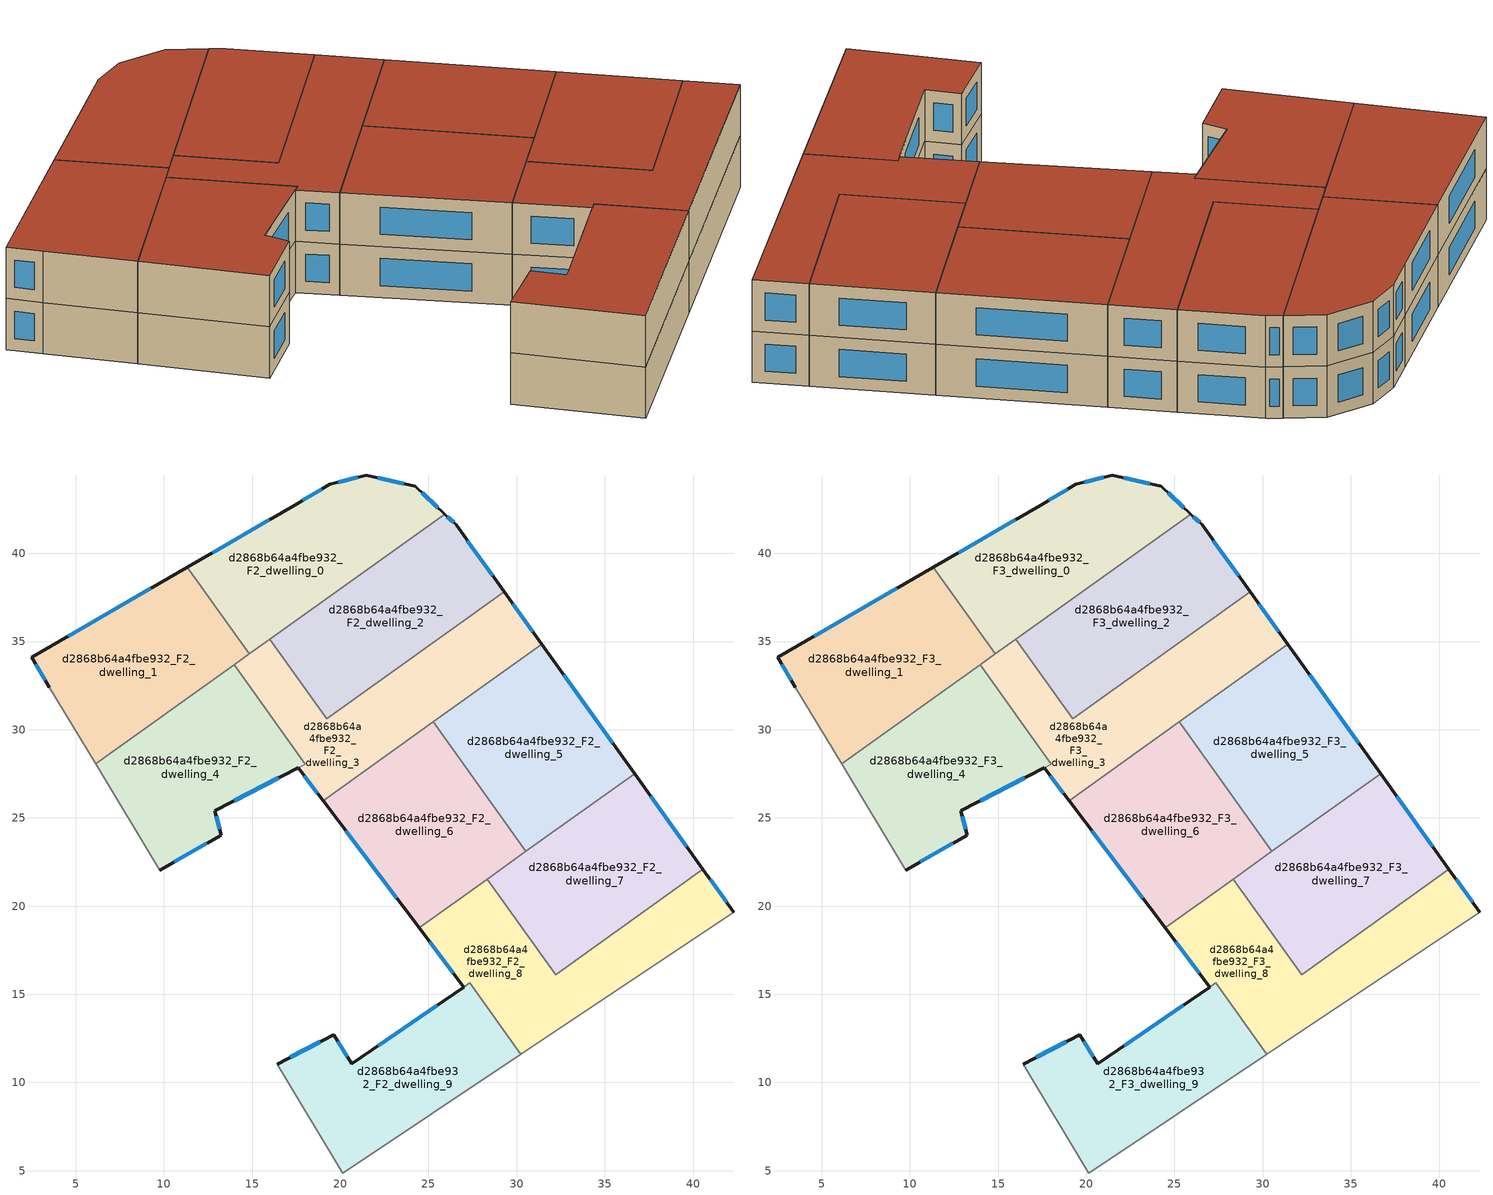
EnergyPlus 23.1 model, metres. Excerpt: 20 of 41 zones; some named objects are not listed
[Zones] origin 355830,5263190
d2868b64a4fbe932_F2_dwelling_0
 floor to d2868b64a4fbe932_F1_dwelling_0 (EU_floor_Construction): 24.25,43.8 25.92,42.23 14.85,34.3 11.33,39.22 17.41,42.74 19.41,43.92 21.48,44.44 z6
 wall outside (EU_wall_Construction): 25.92,42.23 24.25,43.8 21.48,44.44 19.41,43.92 17.41,42.74 11.33,39.22 z6:9
 wall to d2868b64a4fbe932_F2_dwelling_1 (EU_wall_Construction): 11.33,39.22 14.85,34.3 z6:9
 wall to d2868b64a4fbe932_F2_dwelling_2 (EU_wall_Construction): 16.01,35.13 25.92,42.23 z6:9
 wall to d2868b64a4fbe932_F2_dwelling_3 (EU_wall_Construction): 14.85,34.3 16.01,35.13 z6:9
 window (EU_Window_Construction): 25.53,42.6 24.64,43.43 / 15.98,41.91 12.76,40.04 / 18.94,43.64 17.88,43.02 / 20.99,44.32 19.89,44.04 / 23.6,43.95 22.13,44.29 z6.7:8.3
d2868b64a4fbe932_F2_dwelling_1
 floor to d2868b64a4fbe932_F1_dwelling_1 (EU_floor_Construction): 11.33,39.22 14.85,34.3 6.13,28.06 3.51,32.4 2.5,34.1 z6
 wall outside (EU_wall_Construction): 11.33,39.22 2.5,34.1 3.51,32.4 z6:9
 wall adiabatic (EU_wall_Construction): 3.51,32.4 6.13,28.06 z6:9
 wall to d2868b64a4fbe932_F2_dwelling_4 (EU_wall_Construction): 6.13,28.06 13.98,33.68 z6:9
 wall to d2868b64a4fbe932_F2_dwelling_3 (EU_wall_Construction): 13.98,33.68 14.85,34.3 z6:9
 window (EU_Window_Construction): 2.74,33.7 3.28,32.8 / 9.25,38.02 4.57,35.3 z6.7:8.3
d2868b64a4fbe932_F2_dwelling_2
 floor to d2868b64a4fbe932_F1_dwelling_2 (EU_floor_Construction): 26.58,41.62 29.29,37.83 19.23,30.63 16.01,35.13 25.92,42.23 z6
 wall outside (EU_wall_Construction): 29.29,37.83 26.58,41.62 25.92,42.23 z6:9
 wall to d2868b64a4fbe932_F2_dwelling_3 (EU_wall_Construction): 16.01,35.13 19.23,30.63 29.29,37.83 z6:9
 window (EU_Window_Construction): 28.65,38.72 27.21,40.73 / 26.42,41.76 26.08,42.08 z6.7:8.3
d2868b64a4fbe932_F2_dwelling_3
 floor to d2868b64a4fbe932_F1_dwelling_3 (EU_floor_Construction): 29.29,37.83 31.42,34.85 19.02,25.97 17.62,27.84 12.88,25.42 18.01,28.04 13.98,33.68 16.01,35.13 19.23,30.63 z6
 wall outside (EU_wall_Construction): 31.42,34.85 29.29,37.83 / 12.88,25.42 17.62,27.84 19.02,25.97 z6:9
 wall to d2868b64a4fbe932_F2_dwelling_4 (EU_wall_Construction): 13.98,33.68 18.01,28.04 12.88,25.42 z6:9
 wall to d2868b64a4fbe932_F2_dwelling_6 (EU_wall_Construction): 19.02,25.97 25.27,30.45 z6:9
 wall to d2868b64a4fbe932_F2_dwelling_5 (EU_wall_Construction): 25.27,30.45 31.42,34.85 z6:9
 window (EU_Window_Construction): 30.92,35.55 29.79,37.13 / 17.95,27.4 18.69,26.41 / 13.99,25.99 16.51,27.27 z6.7:8.3
d2868b64a4fbe932_F2_dwelling_4
 floor to d2868b64a4fbe932_F1_dwelling_4 (EU_floor_Construction): 13.98,33.68 18.01,28.04 12.88,25.41 13.25,24.02 9.78,22.04 6.13,28.06 z6
 wall outside (EU_wall_Construction): 9.78,22.04 13.25,24.02 12.88,25.41 z6:9
 wall adiabatic (EU_wall_Construction): 6.13,28.06 9.78,22.04 z6:9
 window (EU_Window_Construction): 13.16,24.35 12.97,25.08 / 10.59,22.5 12.44,23.55 z6.7:8.3
d2868b64a4fbe932_F2_dwelling_5
 floor to d2868b64a4fbe932_F1_dwelling_5 (EU_floor_Construction): 31.42,34.85 36.69,27.5 30.53,23.1 25.27,30.45 z6
 wall outside (EU_wall_Construction): 36.69,27.5 31.42,34.85 z6:9
 wall to d2868b64a4fbe932_F2_dwelling_6 (EU_wall_Construction): 25.27,30.45 30.53,23.1 z6:9
 wall to d2868b64a4fbe932_F2_dwelling_7 (EU_wall_Construction): 30.53,23.1 36.69,27.5 z6:9
 window (EU_Window_Construction): 35.45,29.23 32.66,33.12 z6.7:8.3
d2868b64a4fbe932_F2_dwelling_6
 floor to d2868b64a4fbe932_F1_dwelling_6 (EU_floor_Construction): 25.27,30.45 30.53,23.1 24.47,18.76 19.02,25.97 z6
 wall outside (EU_wall_Construction): 19.02,25.97 24.47,18.76 z6:9
 wall to d2868b64a4fbe932_F2_dwelling_8 (EU_wall_Construction): 24.47,18.76 28.33,21.53 z6:9
 wall to d2868b64a4fbe932_F2_dwelling_7 (EU_wall_Construction): 28.33,21.53 30.53,23.1 z6:9
 window (EU_Window_Construction): 20.3,24.28 23.19,20.46 z6.7:8.3
d2868b64a4fbe932_F2_dwelling_7
 floor to d2868b64a4fbe932_F1_dwelling_7 (EU_floor_Construction): 36.69,27.5 40.56,22.1 32.21,16.12 28.33,21.53 z6
 wall outside (EU_wall_Construction): 40.56,22.1 36.69,27.5 z6:9
 wall to d2868b64a4fbe932_F2_dwelling_8 (EU_wall_Construction): 28.33,21.53 32.21,16.12 40.56,22.1 z6:9
 window (EU_Window_Construction): 39.65,23.37 37.6,26.23 z6.7:8.3
d2868b64a4fbe932_F2_dwelling_8
 floor to d2868b64a4fbe932_F1_dwelling_8 (EU_floor_Construction): 40.56,22.1 42.32,19.64 30.24,11.6 27.35,15.64 27,15.41 24.47,18.76 28.33,21.53 32.21,16.12 z6
 wall outside (EU_wall_Construction): 42.32,19.64 40.56,22.1 / 24.47,18.76 27,15.41 z6:9
 wall adiabatic (EU_wall_Construction): 30.24,11.6 42.32,19.64 z6:9
 wall to d2868b64a4fbe932_F2_dwelling_9 (EU_wall_Construction): 27,15.41 27.35,15.64 30.24,11.6 z6:9
 window (EU_Window_Construction): 41.91,20.22 40.97,21.52 / 25.06,17.97 26.41,16.19 z6.7:8.3
d2868b64a4fbe932_F2_dwelling_9
 floor to d2868b64a4fbe932_F1_dwelling_9 (EU_floor_Construction): 27.35,15.64 30.24,11.6 20.15,4.87 16.42,11.03 19.63,12.72 20.65,11.07 20.66,11.06 z6
 wall outside (EU_wall_Construction): 27,15.4 20.66,11.06 20.65,11.07 19.63,12.72 16.42,11.03 z6:9
 wall adiabatic (EU_wall_Construction): 16.42,11.03 20.15,4.87 30.24,11.6 z6:9
 window (EU_Window_Construction): 18.87,12.32 17.17,11.43 / 20.41,11.46 19.87,12.33 / 25.51,14.38 22.15,12.08 z6.7:8.3
d2868b64a4fbe932_F3_dwelling_0
 floor to d2868b64a4fbe932_F2_dwelling_0 (EU_floor_Construction): 24.25,43.8 25.92,42.23 14.85,34.3 11.33,39.22 17.41,42.74 19.41,43.92 21.48,44.44 z9
 wall outside (EU_wall_Construction): 25.92,42.23 24.25,43.8 21.48,44.44 19.41,43.92 17.41,42.74 11.33,39.22 z9:12
 wall to d2868b64a4fbe932_F3_dwelling_1 (EU_wall_Construction): 11.33,39.22 14.85,34.3 z9:12
 wall to d2868b64a4fbe932_F3_dwelling_2 (EU_wall_Construction): 16.01,35.13 25.92,42.23 z9:12
 wall to d2868b64a4fbe932_F3_dwelling_3 (EU_wall_Construction): 14.85,34.3 16.01,35.13 z9:12
 window (EU_Window_Construction): 25.53,42.6 24.64,43.43 / 15.98,41.91 12.76,40.04 / 18.94,43.64 17.88,43.02 / 20.99,44.32 19.89,44.04 / 23.6,43.95 22.13,44.29 z9.7:11.3
 roof outside (EU_roof_Construction): 25.92,42.23 24.25,43.8 21.48,44.44 19.41,43.92 17.41,42.74 11.33,39.22 14.85,34.3 z12
d2868b64a4fbe932_F3_dwelling_1
 floor to d2868b64a4fbe932_F2_dwelling_1 (EU_floor_Construction): 11.33,39.22 14.85,34.3 6.13,28.06 3.51,32.4 2.5,34.1 z9
 wall outside (EU_wall_Construction): 11.33,39.22 2.5,34.1 3.51,32.4 z9:12
 wall adiabatic (EU_wall_Construction): 3.51,32.4 6.13,28.06 z9:12
 wall to d2868b64a4fbe932_F3_dwelling_4 (EU_wall_Construction): 6.13,28.06 13.98,33.68 z9:12
 wall to d2868b64a4fbe932_F3_dwelling_3 (EU_wall_Construction): 13.98,33.68 14.85,34.3 z9:12
 window (EU_Window_Construction): 2.74,33.7 3.28,32.8 / 9.25,38.02 4.57,35.3 z9.7:11.3
 roof outside (EU_roof_Construction): 14.85,34.3 11.33,39.22 2.5,34.1 3.51,32.4 6.13,28.06 z12
d2868b64a4fbe932_F3_dwelling_2
 floor to d2868b64a4fbe932_F2_dwelling_2 (EU_floor_Construction): 26.58,41.62 29.29,37.83 19.23,30.63 16.01,35.13 25.92,42.23 z9
 wall outside (EU_wall_Construction): 29.29,37.83 26.58,41.62 25.92,42.23 z9:12
 wall to d2868b64a4fbe932_F3_dwelling_3 (EU_wall_Construction): 16.01,35.13 19.23,30.63 29.29,37.83 z9:12
 window (EU_Window_Construction): 28.65,38.72 27.21,40.73 / 26.42,41.76 26.08,42.08 z9.7:11.3
 roof outside (EU_roof_Construction): 29.29,37.83 26.58,41.62 25.92,42.23 16.01,35.13 19.23,30.63 z12
d2868b64a4fbe932_F3_dwelling_3
 floor to d2868b64a4fbe932_F2_dwelling_3 (EU_floor_Construction): 29.29,37.83 31.42,34.85 19.02,25.97 17.62,27.84 12.88,25.42 18.01,28.04 13.98,33.68 16.01,35.13 19.23,30.63 z9
 wall outside (EU_wall_Construction): 31.42,34.85 29.29,37.83 / 12.88,25.42 17.62,27.84 19.02,25.97 z9:12
 wall to d2868b64a4fbe932_F3_dwelling_4 (EU_wall_Construction): 13.98,33.68 18.01,28.04 12.88,25.42 z9:12
 wall to d2868b64a4fbe932_F3_dwelling_6 (EU_wall_Construction): 19.02,25.97 25.27,30.45 z9:12
 wall to d2868b64a4fbe932_F3_dwelling_5 (EU_wall_Construction): 25.27,30.45 31.42,34.85 z9:12
 window (EU_Window_Construction): 30.92,35.55 29.79,37.13 / 17.95,27.4 18.69,26.41 / 13.99,25.99 16.51,27.27 z9.7:11.3
 roof outside (EU_roof_Construction): 31.42,34.85 29.29,37.83 19.23,30.63 16.01,35.13 13.98,33.68 18.01,28.04 12.88,25.42 17.62,27.84 19.02,25.97 z12
d2868b64a4fbe932_F3_dwelling_4
 floor to d2868b64a4fbe932_F2_dwelling_4 (EU_floor_Construction): 13.98,33.68 18.01,28.04 12.88,25.41 13.25,24.02 9.78,22.04 6.13,28.06 z9
 wall outside (EU_wall_Construction): 9.78,22.04 13.25,24.02 12.88,25.41 z9:12
 wall adiabatic (EU_wall_Construction): 6.13,28.06 9.78,22.04 z9:12
 window (EU_Window_Construction): 13.16,24.35 12.97,25.08 / 10.59,22.5 12.44,23.55 z9.7:11.3
 roof outside (EU_roof_Construction): 13.25,24.02 12.88,25.41 18.01,28.04 13.98,33.68 6.13,28.06 9.78,22.04 z12
d2868b64a4fbe932_F3_dwelling_5
 floor to d2868b64a4fbe932_F2_dwelling_5 (EU_floor_Construction): 31.42,34.85 36.69,27.5 30.53,23.1 25.27,30.45 z9
 wall outside (EU_wall_Construction): 36.69,27.5 31.42,34.85 z9:12
 wall to d2868b64a4fbe932_F3_dwelling_6 (EU_wall_Construction): 25.27,30.45 30.53,23.1 z9:12
 wall to d2868b64a4fbe932_F3_dwelling_7 (EU_wall_Construction): 30.53,23.1 36.69,27.5 z9:12
 window (EU_Window_Construction): 35.45,29.23 32.66,33.12 z9.7:11.3
 roof outside (EU_roof_Construction): 36.69,27.5 31.42,34.85 25.27,30.45 30.53,23.1 z12
d2868b64a4fbe932_F3_dwelling_6
 floor to d2868b64a4fbe932_F2_dwelling_6 (EU_floor_Construction): 25.27,30.45 30.53,23.1 24.47,18.76 19.02,25.97 z9
 wall outside (EU_wall_Construction): 19.02,25.97 24.47,18.76 z9:12
 wall to d2868b64a4fbe932_F3_dwelling_8 (EU_wall_Construction): 24.47,18.76 28.33,21.53 z9:12
 wall to d2868b64a4fbe932_F3_dwelling_7 (EU_wall_Construction): 28.33,21.53 30.53,23.1 z9:12
 window (EU_Window_Construction): 20.3,24.28 23.19,20.46 z9.7:11.3
 roof outside (EU_roof_Construction): 30.53,23.1 25.27,30.45 19.02,25.97 24.47,18.76 z12
d2868b64a4fbe932_F3_dwelling_7
 floor to d2868b64a4fbe932_F2_dwelling_7 (EU_floor_Construction): 36.69,27.5 40.56,22.1 32.21,16.12 28.33,21.53 z9
 wall outside (EU_wall_Construction): 40.56,22.1 36.69,27.5 z9:12
 wall to d2868b64a4fbe932_F3_dwelling_8 (EU_wall_Construction): 28.33,21.53 32.21,16.12 40.56,22.1 z9:12
 window (EU_Window_Construction): 39.65,23.37 37.6,26.23 z9.7:11.3
 roof outside (EU_roof_Construction): 40.56,22.1 36.69,27.5 28.33,21.53 32.21,16.12 z12
d2868b64a4fbe932_F3_dwelling_8
 floor to d2868b64a4fbe932_F2_dwelling_8 (EU_floor_Construction): 40.56,22.1 42.32,19.64 30.24,11.6 27.35,15.64 27,15.41 24.47,18.76 28.33,21.53 32.21,16.12 z9
 wall outside (EU_wall_Construction): 42.32,19.64 40.56,22.1 / 24.47,18.76 27,15.41 z9:12
 wall adiabatic (EU_wall_Construction): 30.24,11.6 42.32,19.64 z9:12
 wall to d2868b64a4fbe932_F3_dwelling_9 (EU_wall_Construction): 27,15.41 27.35,15.64 30.24,11.6 z9:12
 window (EU_Window_Construction): 41.91,20.22 40.97,21.52 / 25.06,17.97 26.41,16.19 z9.7:11.3
 roof outside (EU_roof_Construction): 42.32,19.64 40.56,22.1 32.21,16.12 28.33,21.53 24.47,18.76 27,15.41 27.35,15.64 30.24,11.6 z12
d2868b64a4fbe932_F3_dwelling_9
 floor to d2868b64a4fbe932_F2_dwelling_9 (EU_floor_Construction): 27.35,15.64 30.24,11.6 20.15,4.87 16.42,11.03 19.63,12.72 20.65,11.07 20.66,11.06 z9
 wall outside (EU_wall_Construction): 27,15.4 20.66,11.06 20.65,11.07 19.63,12.72 16.42,11.03 z9:12
 wall adiabatic (EU_wall_Construction): 16.42,11.03 20.15,4.87 30.24,11.6 z9:12
 window (EU_Window_Construction): 18.87,12.32 17.17,11.43 / 20.41,11.46 19.87,12.33 / 25.51,14.38 22.15,12.08 z9.7:11.3
 roof outside (EU_roof_Construction): 30.24,11.6 27.35,15.64 20.66,11.06 20.65,11.07 19.63,12.72 16.42,11.03 20.15,4.87 z12
[Building]
EU S2 Campaign: North Axis=0; Terrain=City; Solar Distribution=FullExterior
[Site:Location]
Budapest.Ferenc.Liszt.Intl.AP: Latitude=47.437; Longitude=19.256; Time Zone=1; Elevation=185
[SizingPeriod:WeatherFileDays]
AnnualSizingPeriod: Begin Month=1; Begin Day of Month=1; End Month=12; End Day of Month=31; Day of Week for Start Day=Monday; Use Weather File Daylight Saving Period=No; Use Weather File Rain and Snow Indicators=No
[MATERIAL]
EU_InternalMass_Material: Roughness=MediumRough; Thickness=0.1; Conductivity=1; Density=1800; Specific Heat=900; Thermal Absorptance=0.9; Solar Absorptance=0.7; Visible Absorptance=0.7
[MATERIAL:NOMASS] Roughness=MediumRough; Thermal Absorptance=0.9; Solar Absorptance=0.7; Visible Absorptance=0.7
Name | Thermal Resistance
EU_wall_NoMass | 0.832559
EU_roof_NoMass | 1.39638
EU_floor_NoMass | 0.872794
[WINDOWMATERIAL:SIMPLEGLAZINGSYSTEM]
EU_Window_SimpleGlazing: UFactor=2.79869; Solar Heat Gain Coefficient=0.75; Visible Transmittance=0.75
[CONSTRUCTION]
EU_wall_Construction: EU_wall_NoMass
EU_roof_Construction: EU_roof_NoMass
EU_floor_Construction: EU_floor_NoMass
EU_Window_Construction: EU_Window_SimpleGlazing
EU_InternalMass_Construction: EU_InternalMass_Material
[ZONE] Type=1; Multiplier=1; Ceiling Height=autocalculate; Floor Area=autocalculate; Part of Total Floor Area=Yes
Name | Volume
d2868b64a4fbe932_F2_dwelling_0; d2868b64a4fbe932_F3_dwelling_0 | 205.08
d2868b64a4fbe932_F2_dwelling_1; d2868b64a4fbe932_F3_dwelling_1 | 205.097
d2868b64a4fbe932_F2_dwelling_2; d2868b64a4fbe932_F3_dwelling_2 | 205.108
d2868b64a4fbe932_F2_dwelling_3; d2868b64a4fbe932_F3_dwelling_3 | 207.945
d2868b64a4fbe932_F2_dwelling_4; d2868b64a4fbe932_F3_dwelling_4 | 202.24
d2868b64a4fbe932_F2_dwelling_5; d2868b64a4fbe932_F3_dwelling_5 | 205.088
d2868b64a4fbe932_F2_dwelling_6; d2868b64a4fbe932_F3_dwelling_6 | 205.091
d2868b64a4fbe932_F2_dwelling_7; d2868b64a4fbe932_F3_dwelling_7 | 205.098
d2868b64a4fbe932_F2_dwelling_8; d2868b64a4fbe932_F3_dwelling_8 | 211.065
d2868b64a4fbe932_F2_dwelling_9; d2868b64a4fbe932_F3_dwelling_9 | 199.111
[INTERNALMASS] Construction=EU_InternalMass_Construction
Name | Zone or ZoneList | Surface Area
d2868b64a4fbe932_F2_dwelling_0_EU_InternalMass | d2868b64a4fbe932_F2_dwelling_0 | 68.3608
d2868b64a4fbe932_F2_dwelling_1_EU_InternalMass | d2868b64a4fbe932_F2_dwelling_1 | 68.3654
d2868b64a4fbe932_F2_dwelling_2_EU_InternalMass | d2868b64a4fbe932_F2_dwelling_2 | 68.37
d2868b64a4fbe932_F2_dwelling_3_EU_InternalMass | d2868b64a4fbe932_F2_dwelling_3 | 69.3286
d2868b64a4fbe932_F2_dwelling_4_EU_InternalMass | d2868b64a4fbe932_F2_dwelling_4 | 67.3883
d2868b64a4fbe932_F2_dwelling_5_EU_InternalMass | d2868b64a4fbe932_F2_dwelling_5 | 68.3634
d2868b64a4fbe932_F2_dwelling_6_EU_InternalMass | d2868b64a4fbe932_F2_dwelling_6 | 68.3643
d2868b64a4fbe932_F2_dwelling_7_EU_InternalMass | d2868b64a4fbe932_F2_dwelling_7 | 68.3647
d2868b64a4fbe932_F2_dwelling_8_EU_InternalMass | d2868b64a4fbe932_F2_dwelling_8 | 70.3553
d2868b64a4fbe932_F2_dwelling_9_EU_InternalMass | d2868b64a4fbe932_F2_dwelling_9 | 66.3674
d2868b64a4fbe932_F3_dwelling_0_EU_InternalMass | d2868b64a4fbe932_F3_dwelling_0 | 68.3608
d2868b64a4fbe932_F3_dwelling_1_EU_InternalMass | d2868b64a4fbe932_F3_dwelling_1 | 68.3654
d2868b64a4fbe932_F3_dwelling_2_EU_InternalMass | d2868b64a4fbe932_F3_dwelling_2 | 68.37
d2868b64a4fbe932_F3_dwelling_3_EU_InternalMass | d2868b64a4fbe932_F3_dwelling_3 | 69.3286
d2868b64a4fbe932_F3_dwelling_4_EU_InternalMass | d2868b64a4fbe932_F3_dwelling_4 | 67.3883
d2868b64a4fbe932_F3_dwelling_5_EU_InternalMass | d2868b64a4fbe932_F3_dwelling_5 | 68.3634
d2868b64a4fbe932_F3_dwelling_6_EU_InternalMass | d2868b64a4fbe932_F3_dwelling_6 | 68.3643
d2868b64a4fbe932_F3_dwelling_7_EU_InternalMass | d2868b64a4fbe932_F3_dwelling_7 | 68.3647
d2868b64a4fbe932_F3_dwelling_8_EU_InternalMass | d2868b64a4fbe932_F3_dwelling_8 | 70.3553
d2868b64a4fbe932_F3_dwelling_9_EU_InternalMass | d2868b64a4fbe932_F3_dwelling_9 | 66.3674
[OTHEREQUIPMENT] Fuel Type=Electricity; Design Level Calculation Method=Watts/Area; Power per Zone Floor Area=1; Fraction Latent=0; Fraction Radiant=0; Fraction Lost=0; Carbon Dioxide Generation Rate=0; EndUse Subcategory=EU_Step8_InternalGains
Name | Zone or ZoneList or Space or SpaceList | Schedule
EU_Step8_InternalGain_d2868b64a4fbe932_F2_dwelling_0_f000 | d2868b64a4fbe932_F2_dwelling_0 | EU_Step8_GainSchedule_d2868b64a4fbe932_F2_dwelling_0_f000
EU_Step8_InternalGain_d2868b64a4fbe932_F2_dwelling_1_f000 | d2868b64a4fbe932_F2_dwelling_1 | EU_Step8_GainSchedule_d2868b64a4fbe932_F2_dwelling_1_f000
EU_Step8_InternalGain_d2868b64a4fbe932_F2_dwelling_2_f000 | d2868b64a4fbe932_F2_dwelling_2 | EU_Step8_GainSchedule_d2868b64a4fbe932_F2_dwelling_2_f000
EU_Step8_InternalGain_d2868b64a4fbe932_F2_dwelling_3_f000 | d2868b64a4fbe932_F2_dwelling_3 | EU_Step8_GainSchedule_d2868b64a4fbe932_F2_dwelling_3_f000
EU_Step8_InternalGain_d2868b64a4fbe932_F2_dwelling_4_f000 | d2868b64a4fbe932_F2_dwelling_4 | EU_Step8_GainSchedule_d2868b64a4fbe932_F2_dwelling_4_f000
EU_Step8_InternalGain_d2868b64a4fbe932_F2_dwelling_5_f000 | d2868b64a4fbe932_F2_dwelling_5 | EU_Step8_GainSchedule_d2868b64a4fbe932_F2_dwelling_5_f000
EU_Step8_InternalGain_d2868b64a4fbe932_F2_dwelling_6_f000 | d2868b64a4fbe932_F2_dwelling_6 | EU_Step8_GainSchedule_d2868b64a4fbe932_F2_dwelling_6_f000
EU_Step8_InternalGain_d2868b64a4fbe932_F2_dwelling_7_f000 | d2868b64a4fbe932_F2_dwelling_7 | EU_Step8_GainSchedule_d2868b64a4fbe932_F2_dwelling_7_f000
EU_Step8_InternalGain_d2868b64a4fbe932_F2_dwelling_8_f000 | d2868b64a4fbe932_F2_dwelling_8 | EU_Step8_GainSchedule_d2868b64a4fbe932_F2_dwelling_8_f000
EU_Step8_InternalGain_d2868b64a4fbe932_F2_dwelling_9_f000 | d2868b64a4fbe932_F2_dwelling_9 | EU_Step8_GainSchedule_d2868b64a4fbe932_F2_dwelling_9_f000
EU_Step8_InternalGain_d2868b64a4fbe932_F3_dwelling_0_f000 | d2868b64a4fbe932_F3_dwelling_0 | EU_Step8_GainSchedule_d2868b64a4fbe932_F3_dwelling_0_f000
EU_Step8_InternalGain_d2868b64a4fbe932_F3_dwelling_1_f000 | d2868b64a4fbe932_F3_dwelling_1 | EU_Step8_GainSchedule_d2868b64a4fbe932_F3_dwelling_1_f000
EU_Step8_InternalGain_d2868b64a4fbe932_F3_dwelling_2_f000 | d2868b64a4fbe932_F3_dwelling_2 | EU_Step8_GainSchedule_d2868b64a4fbe932_F3_dwelling_2_f000
EU_Step8_InternalGain_d2868b64a4fbe932_F3_dwelling_3_f000 | d2868b64a4fbe932_F3_dwelling_3 | EU_Step8_GainSchedule_d2868b64a4fbe932_F3_dwelling_3_f000
EU_Step8_InternalGain_d2868b64a4fbe932_F3_dwelling_4_f000 | d2868b64a4fbe932_F3_dwelling_4 | EU_Step8_GainSchedule_d2868b64a4fbe932_F3_dwelling_4_f000
EU_Step8_InternalGain_d2868b64a4fbe932_F3_dwelling_5_f000 | d2868b64a4fbe932_F3_dwelling_5 | EU_Step8_GainSchedule_d2868b64a4fbe932_F3_dwelling_5_f000
EU_Step8_InternalGain_d2868b64a4fbe932_F3_dwelling_6_f000 | d2868b64a4fbe932_F3_dwelling_6 | EU_Step8_GainSchedule_d2868b64a4fbe932_F3_dwelling_6_f000
EU_Step8_InternalGain_d2868b64a4fbe932_F3_dwelling_7_f000 | d2868b64a4fbe932_F3_dwelling_7 | EU_Step8_GainSchedule_d2868b64a4fbe932_F3_dwelling_7_f000
EU_Step8_InternalGain_d2868b64a4fbe932_F3_dwelling_8_f000 | d2868b64a4fbe932_F3_dwelling_8 | EU_Step8_GainSchedule_d2868b64a4fbe932_F3_dwelling_8_f000
EU_Step8_InternalGain_d2868b64a4fbe932_F3_dwelling_9_f000 | d2868b64a4fbe932_F3_dwelling_9 | EU_Step8_GainSchedule_d2868b64a4fbe932_F3_dwelling_9_f000
[ZONEVENTILATION:DESIGNFLOWRATE] Schedule=EU_AlwaysOn; Design Flow Rate Calculation Method=AirChanges/Hour; Air Changes per Hour=0.475469; Ventilation Type=Natural; Fan Pressure Rise=0; Fan Total Efficiency=1; Constant Term Coefficient=1; Temperature Term Coefficient=0; Velocity Term Coefficient=0; Velocity Squared Term Coefficient=0; Minimum Indoor Temperature=-100; Maximum Indoor Temperature=100; Delta Temperature=-100; Minimum Outdoor Temperature=-100; Maximum Outdoor Temperature=100; Maximum Wind Speed=40
Name | Zone or ZoneList or Space or SpaceList
EU_ConstantAir_d2868b64a4fbe932_F2_dwelling_0 | d2868b64a4fbe932_F2_dwelling_0
EU_ConstantAir_d2868b64a4fbe932_F2_dwelling_1 | d2868b64a4fbe932_F2_dwelling_1
EU_ConstantAir_d2868b64a4fbe932_F2_dwelling_2 | d2868b64a4fbe932_F2_dwelling_2
EU_ConstantAir_d2868b64a4fbe932_F2_dwelling_3 | d2868b64a4fbe932_F2_dwelling_3
EU_ConstantAir_d2868b64a4fbe932_F2_dwelling_4 | d2868b64a4fbe932_F2_dwelling_4
EU_ConstantAir_d2868b64a4fbe932_F2_dwelling_5 | d2868b64a4fbe932_F2_dwelling_5
EU_ConstantAir_d2868b64a4fbe932_F2_dwelling_6 | d2868b64a4fbe932_F2_dwelling_6
EU_ConstantAir_d2868b64a4fbe932_F2_dwelling_7 | d2868b64a4fbe932_F2_dwelling_7
EU_ConstantAir_d2868b64a4fbe932_F2_dwelling_8 | d2868b64a4fbe932_F2_dwelling_8
EU_ConstantAir_d2868b64a4fbe932_F2_dwelling_9 | d2868b64a4fbe932_F2_dwelling_9
EU_ConstantAir_d2868b64a4fbe932_F3_dwelling_0 | d2868b64a4fbe932_F3_dwelling_0
EU_ConstantAir_d2868b64a4fbe932_F3_dwelling_1 | d2868b64a4fbe932_F3_dwelling_1
EU_ConstantAir_d2868b64a4fbe932_F3_dwelling_2 | d2868b64a4fbe932_F3_dwelling_2
EU_ConstantAir_d2868b64a4fbe932_F3_dwelling_3 | d2868b64a4fbe932_F3_dwelling_3
EU_ConstantAir_d2868b64a4fbe932_F3_dwelling_4 | d2868b64a4fbe932_F3_dwelling_4
EU_ConstantAir_d2868b64a4fbe932_F3_dwelling_5 | d2868b64a4fbe932_F3_dwelling_5
EU_ConstantAir_d2868b64a4fbe932_F3_dwelling_6 | d2868b64a4fbe932_F3_dwelling_6
EU_ConstantAir_d2868b64a4fbe932_F3_dwelling_7 | d2868b64a4fbe932_F3_dwelling_7
EU_ConstantAir_d2868b64a4fbe932_F3_dwelling_8 | d2868b64a4fbe932_F3_dwelling_8
EU_ConstantAir_d2868b64a4fbe932_F3_dwelling_9 | d2868b64a4fbe932_F3_dwelling_9
[HVACTEMPLATE:ZONE:IDEALLOADSAIRSYSTEM] System Availability Schedule=EU_AlwaysOn; Maximum Heating Supply Air Temperature=50; Minimum Cooling Supply Air Temperature=13; Maximum Heating Supply Air Humidity Ratio=0.0156; Minimum Cooling Supply Air Humidity Ratio=0.0077; Heating Limit=NoLimit; Cooling Limit=NoLimit; Heating Availability Schedule=EU_AlwaysOn; Cooling Availability Schedule=EU_CoolingOff; Dehumidification Control Type=ConstantSensibleHeatRatio; Cooling Sensible Heat Ratio=0.7; Dehumidification Setpoint=60; Humidification Control Type=None; Humidification Setpoint=30; Outdoor Air Method=None; Outdoor Air Flow Rate per Person=0.00944; Outdoor Air Flow Rate per Zone Floor Area=0; Outdoor Air Flow Rate per Zone=0; Demand Controlled Ventilation Type=None; Outdoor Air Economizer Type=NoEconomizer; Heat Recovery Type=None; Sensible Heat Recovery Effectiveness=0.7; Latent Heat Recovery Effectiveness=0.65
Name | Template Thermostat
d2868b64a4fbe932_F2_dwelling_0 | EU_HeatOnly_d2868b64a4fbe932_F2_dwelling_0
d2868b64a4fbe932_F2_dwelling_1 | EU_HeatOnly_d2868b64a4fbe932_F2_dwelling_1
d2868b64a4fbe932_F2_dwelling_2 | EU_HeatOnly_d2868b64a4fbe932_F2_dwelling_2
d2868b64a4fbe932_F2_dwelling_3 | EU_HeatOnly_d2868b64a4fbe932_F2_dwelling_3
d2868b64a4fbe932_F2_dwelling_4 | EU_HeatOnly_d2868b64a4fbe932_F2_dwelling_4
d2868b64a4fbe932_F2_dwelling_5 | EU_HeatOnly_d2868b64a4fbe932_F2_dwelling_5
d2868b64a4fbe932_F2_dwelling_6 | EU_HeatOnly_d2868b64a4fbe932_F2_dwelling_6
d2868b64a4fbe932_F2_dwelling_7 | EU_HeatOnly_d2868b64a4fbe932_F2_dwelling_7
d2868b64a4fbe932_F2_dwelling_8 | EU_HeatOnly_d2868b64a4fbe932_F2_dwelling_8
d2868b64a4fbe932_F2_dwelling_9 | EU_HeatOnly_d2868b64a4fbe932_F2_dwelling_9
d2868b64a4fbe932_F3_dwelling_0 | EU_HeatOnly_d2868b64a4fbe932_F3_dwelling_0
d2868b64a4fbe932_F3_dwelling_1 | EU_HeatOnly_d2868b64a4fbe932_F3_dwelling_1
d2868b64a4fbe932_F3_dwelling_2 | EU_HeatOnly_d2868b64a4fbe932_F3_dwelling_2
d2868b64a4fbe932_F3_dwelling_3 | EU_HeatOnly_d2868b64a4fbe932_F3_dwelling_3
d2868b64a4fbe932_F3_dwelling_4 | EU_HeatOnly_d2868b64a4fbe932_F3_dwelling_4
d2868b64a4fbe932_F3_dwelling_5 | EU_HeatOnly_d2868b64a4fbe932_F3_dwelling_5
d2868b64a4fbe932_F3_dwelling_6 | EU_HeatOnly_d2868b64a4fbe932_F3_dwelling_6
d2868b64a4fbe932_F3_dwelling_7 | EU_HeatOnly_d2868b64a4fbe932_F3_dwelling_7
d2868b64a4fbe932_F3_dwelling_8 | EU_HeatOnly_d2868b64a4fbe932_F3_dwelling_8
d2868b64a4fbe932_F3_dwelling_9 | EU_HeatOnly_d2868b64a4fbe932_F3_dwelling_9
[SIZING:ZONE] Zone Cooling Design Supply Air Temperature Input Method=SupplyAirTemperature; Zone Cooling Design Supply Air Temperature=13; Zone Heating Design Supply Air Temperature Input Method=SupplyAirTemperature; Zone Heating Design Supply Air Temperature=50; Zone Cooling Design Supply Air Humidity Ratio=0.008; Zone Heating Design Supply Air Humidity Ratio=0.008; Cooling Design Air Flow Method=DesignDay; Cooling Design Air Flow Rate=0; Cooling Minimum Air Flow per Zone Floor Area=0.000762; Cooling Minimum Air Flow=0; Cooling Minimum Air Flow Fraction=0.2; Heating Design Air Flow Method=DesignDay; Heating Design Air Flow Rate=0; Heating Maximum Air Flow per Zone Floor Area=0.002032; Heating Maximum Air Flow=0.141576; Heating Maximum Air Flow Fraction=0.3; Account for Dedicated Outdoor Air System=No; Dedicated Outdoor Air System Control Strategy=NeutralSupplyAir; Dedicated Outdoor Air Low Setpoint Temperature for Design=autosize; Dedicated Outdoor Air High Setpoint Temperature for Design=autosize; Zone Load Sizing Method=Sensible Load Only No Latent Load; Zone Latent Cooling Design Supply Air Humidity Ratio Input Method=HumidityRatioDifference; Zone Cooling Design Supply Air Humidity Ratio Difference=0.005; Zone Latent Heating Design Supply Air Humidity Ratio Input Method=HumidityRatioDifference; Zone Humidification Design Supply Air Humidity Ratio Difference=0.005
d2868b64a4fbe932_F2_dwelling_0; d2868b64a4fbe932_F2_dwelling_1; d2868b64a4fbe932_F2_dwelling_2; d2868b64a4fbe932_F2_dwelling_3; d2868b64a4fbe932_F2_dwelling_4; d2868b64a4fbe932_F2_dwelling_5; d2868b64a4fbe932_F2_dwelling_6; d2868b64a4fbe932_F2_dwelling_7; d2868b64a4fbe932_F2_dwelling_8; d2868b64a4fbe932_F2_dwelling_9; d2868b64a4fbe932_F3_dwelling_0; d2868b64a4fbe932_F3_dwelling_1; d2868b64a4fbe932_F3_dwelling_2; d2868b64a4fbe932_F3_dwelling_3; d2868b64a4fbe932_F3_dwelling_4; d2868b64a4fbe932_F3_dwelling_5; d2868b64a4fbe932_F3_dwelling_6; d2868b64a4fbe932_F3_dwelling_7; d2868b64a4fbe932_F3_dwelling_8; d2868b64a4fbe932_F3_dwelling_9
[SCHEDULE:CONSTANT]
Name | Hourly Value
EU_AlwaysOn | 1
EU_CoolingOff | 0
[SCHEDULE:FILE] Column Number=1; Rows to Skip at Top=0; Number of Hours of Data=8760; Column Separator=Comma; Interpolate to Timestep=No; Minutes per Item=60; Adjust Schedule for Daylight Savings=Yes
Name | File
EU_Step8_GainSchedule_d2868b64a4fbe932_F2_dwelling_0_f000 | ../../schedules/d2868b64a4fbe932/d2868b64a4fbe932_F2_dwelling_0_f000_gain.csv
EU_Step8_GainSchedule_d2868b64a4fbe932_F2_dwelling_1_f000 | ../../schedules/d2868b64a4fbe932/d2868b64a4fbe932_F2_dwelling_1_f000_gain.csv
EU_Step8_GainSchedule_d2868b64a4fbe932_F2_dwelling_2_f000 | ../../schedules/d2868b64a4fbe932/d2868b64a4fbe932_F2_dwelling_2_f000_gain.csv
EU_Step8_GainSchedule_d2868b64a4fbe932_F2_dwelling_3_f000 | ../../schedules/d2868b64a4fbe932/d2868b64a4fbe932_F2_dwelling_3_f000_gain.csv
EU_Step8_GainSchedule_d2868b64a4fbe932_F2_dwelling_4_f000 | ../../schedules/d2868b64a4fbe932/d2868b64a4fbe932_F2_dwelling_4_f000_gain.csv
EU_Step8_GainSchedule_d2868b64a4fbe932_F2_dwelling_5_f000 | ../../schedules/d2868b64a4fbe932/d2868b64a4fbe932_F2_dwelling_5_f000_gain.csv
EU_Step8_GainSchedule_d2868b64a4fbe932_F2_dwelling_6_f000 | ../../schedules/d2868b64a4fbe932/d2868b64a4fbe932_F2_dwelling_6_f000_gain.csv
EU_Step8_GainSchedule_d2868b64a4fbe932_F2_dwelling_7_f000 | ../../schedules/d2868b64a4fbe932/d2868b64a4fbe932_F2_dwelling_7_f000_gain.csv
EU_Step8_GainSchedule_d2868b64a4fbe932_F2_dwelling_8_f000 | ../../schedules/d2868b64a4fbe932/d2868b64a4fbe932_F2_dwelling_8_f000_gain.csv
EU_Step8_GainSchedule_d2868b64a4fbe932_F2_dwelling_9_f000 | ../../schedules/d2868b64a4fbe932/d2868b64a4fbe932_F2_dwelling_9_f000_gain.csv
EU_Step8_GainSchedule_d2868b64a4fbe932_F3_dwelling_0_f000 | ../../schedules/d2868b64a4fbe932/d2868b64a4fbe932_F3_dwelling_0_f000_gain.csv
EU_Step8_GainSchedule_d2868b64a4fbe932_F3_dwelling_1_f000 | ../../schedules/d2868b64a4fbe932/d2868b64a4fbe932_F3_dwelling_1_f000_gain.csv
EU_Step8_GainSchedule_d2868b64a4fbe932_F3_dwelling_2_f000 | ../../schedules/d2868b64a4fbe932/d2868b64a4fbe932_F3_dwelling_2_f000_gain.csv
EU_Step8_GainSchedule_d2868b64a4fbe932_F3_dwelling_3_f000 | ../../schedules/d2868b64a4fbe932/d2868b64a4fbe932_F3_dwelling_3_f000_gain.csv
EU_Step8_GainSchedule_d2868b64a4fbe932_F3_dwelling_4_f000 | ../../schedules/d2868b64a4fbe932/d2868b64a4fbe932_F3_dwelling_4_f000_gain.csv
EU_Step8_GainSchedule_d2868b64a4fbe932_F3_dwelling_5_f000 | ../../schedules/d2868b64a4fbe932/d2868b64a4fbe932_F3_dwelling_5_f000_gain.csv
EU_Step8_GainSchedule_d2868b64a4fbe932_F3_dwelling_6_f000 | ../../schedules/d2868b64a4fbe932/d2868b64a4fbe932_F3_dwelling_6_f000_gain.csv
EU_Step8_GainSchedule_d2868b64a4fbe932_F3_dwelling_7_f000 | ../../schedules/d2868b64a4fbe932/d2868b64a4fbe932_F3_dwelling_7_f000_gain.csv
EU_Step8_GainSchedule_d2868b64a4fbe932_F3_dwelling_8_f000 | ../../schedules/d2868b64a4fbe932/d2868b64a4fbe932_F3_dwelling_8_f000_gain.csv
EU_Step8_GainSchedule_d2868b64a4fbe932_F3_dwelling_9_f000 | ../../schedules/d2868b64a4fbe932/d2868b64a4fbe932_F3_dwelling_9_f000_gain.csv
